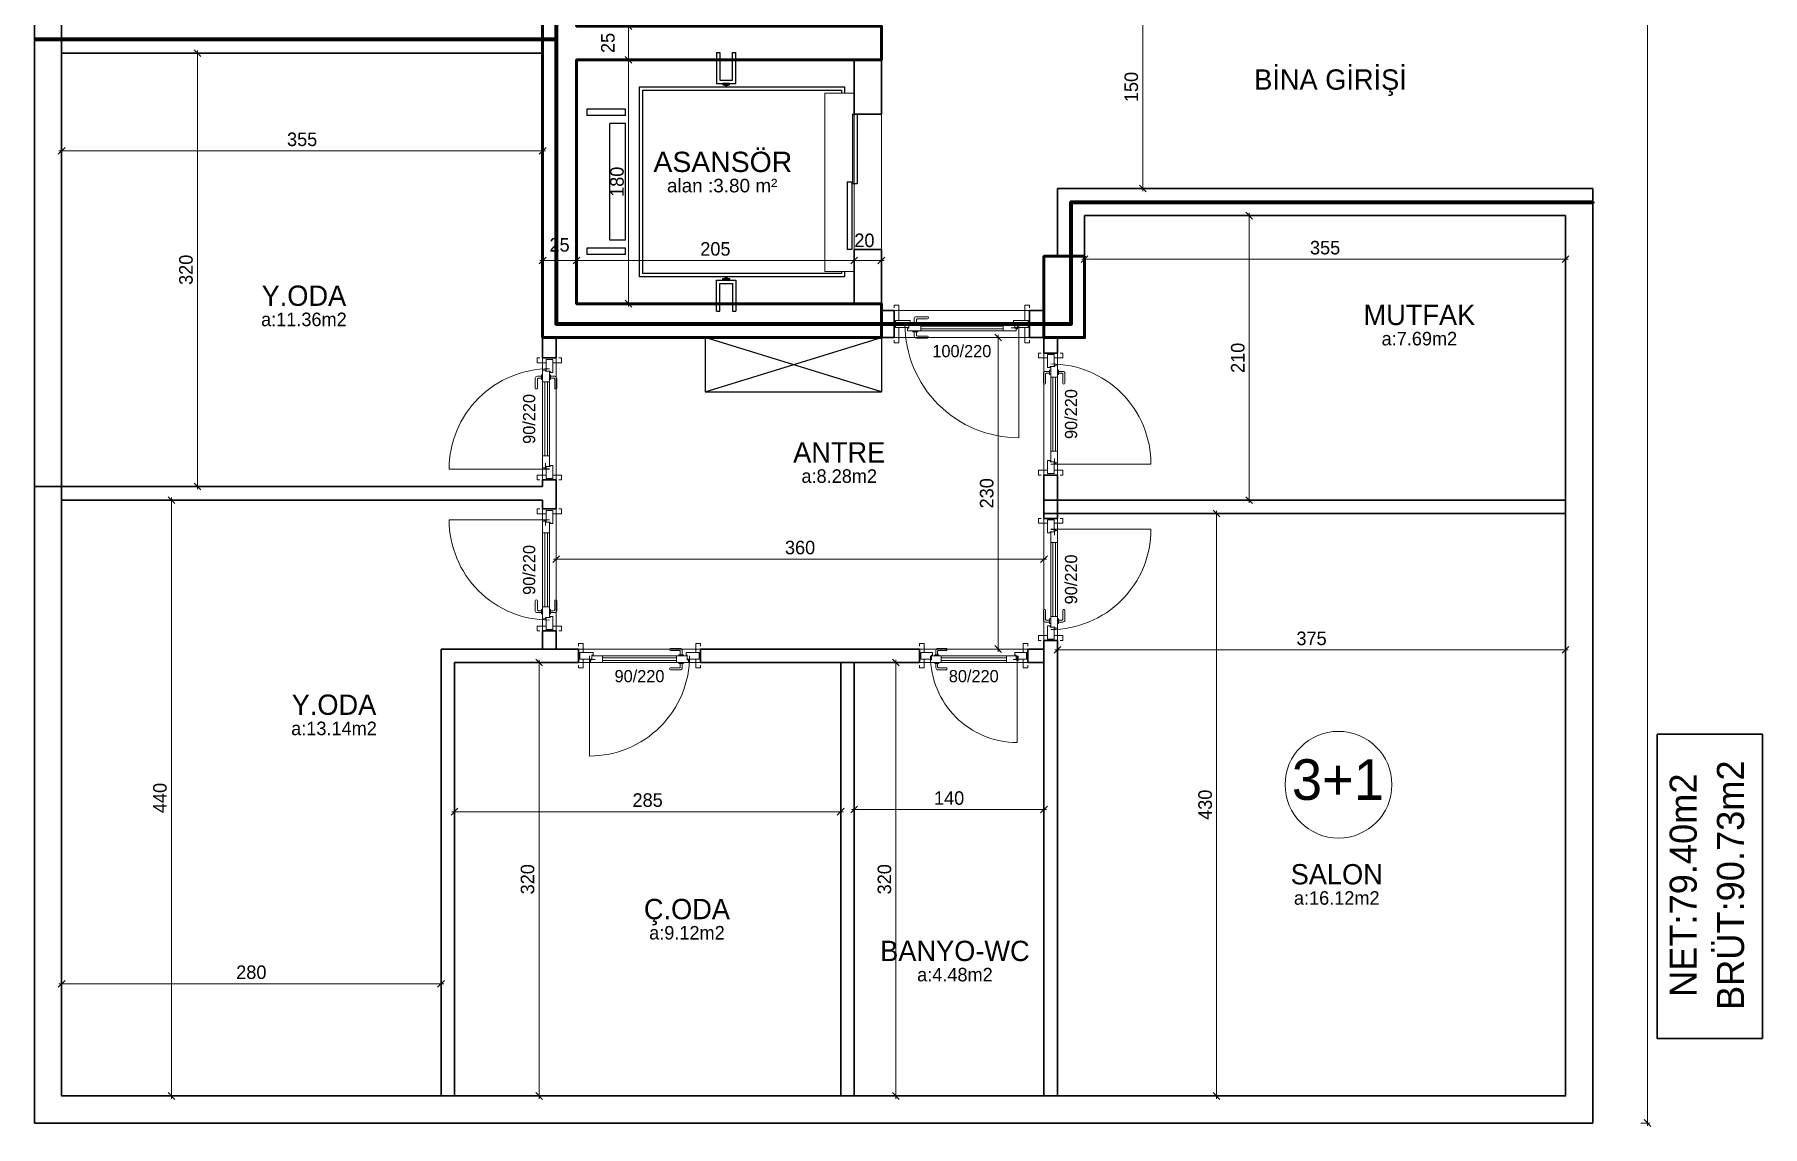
# Model space of a CAD drawing. Header units: centimetres. Extents: x 562865 to 1310255, y -148070 to 32737.
# Drawn here: x 588820 to 590095, y -5517 to -4711 of the extents above; entities that cross this region are included whole.
import ezdxf
from ezdxf.enums import TextEntityAlignment as Align

# ---------------------------------------------------------------- set-up
doc = ezdxf.new("R2010")
doc.units = ezdxf.units.CM
doc.header["$LTSCALE"] = 2.5
doc.layers.get('0').update_dxf_attribs({"color": 86})
for name, color, linetype in [('alan', 7, 'Continuous'), ('kapi-yazi', 7, 'Continuous'), ('mahal', 7, 'Continuous'), ('MAKINA', 4, 'Continuous'), ('MIMARI', 3, 'Continuous'), ('Oda', 7, 'Continuous')]:
    doc.layers.add(name, color=color, linetype=linetype)
for name, color, linetype, lineweight in [('DUVAR', 4, 'Continuous', 30), ('duvar-kesim', 7, 'Continuous', 0), ('GÖRÜNÜŞLER', 96, 'Continuous', 25), ('ince', 30, 'Continuous', 15), ('iç ölçü', 106, 'Continuous', 18), ('kapi', 9, 'Continuous', 0), ('kolon', 1, 'Continuous', 53)]:
    doc.layers.add(name, color=color, linetype=linetype, lineweight=lineweight)
doc.styles.add('MAHALADI', font='arial.ttf')
doc.styles.add('PINAR', font='comic.ttf')
doc.dimstyles.new('TEMİZ ÖLÇÜ', dxfattribs={"dimtxt": 10, "dimasz": 5, "dimexe": 1.8, "dimexo": 0.625, "dimgap": 3, "dimtad": 1, "dimdec": 0, "dimrnd": 0.5, "dimzin": 1, "dimdsep": 46, "dimtxsty": 'PINAR', "dimblk": 'OBLIQUE', "dimcen": 0.9, "dimdle": 2, "dimclrd": 256, "dimclre": 256, "dimclrt": 7, "dimadec": 0, "dimazin": 0, "dimtfac": 1, "dimtdec": 0, "dimtofl": 0, "dimtmove": 2, "dimatfit": 2, "dimfxl": 10, "dimfxlon": 1, "dimlwd": -1, "dimlwe": -1, "dimarcsym": 0})

# ---------------------------------------------------------------- blocks, each defined once
blk = doc.blocks.new('_Oblique')
at = {"color": 0, "linetype": 'ByBlock', "lineweight": -2}
blk.add_line((-0.5, -0.5), (0.5, 0.5), dxfattribs=at)
blk = doc.blocks.new('*D295')
at = {"layer": 'Defpoints', "color": 0}
for p in [(589424.8, -4877.6), (589444.8, -4875), (589424.8, -4891.3)]:
    blk.add_point(p, dxfattribs=at)
at = {"layer": 'iç ölçü'}
for p, q in [((589446.8, -4877.6), (589422.8, -4877.6)), ((589424.8, -4887.6), (589424.8, -4875.8)), ((589444.8, -4875.6), (589444.8, -4879.4))]:
    blk.add_line(p, q, dxfattribs=at)
at = {"layer": 'iç ölçü', "linetype": 'ByBlock', "xscale": 5, "yscale": 5, "zscale": 5, "rotation": 180}
blk.add_blockref('_Oblique', (589424.8, -4877.6), dxfattribs=at)
at = {"layer": 'iç ölçü', "linetype": 'ByBlock', "xscale": 5, "yscale": 5, "zscale": 5}
blk.add_blockref('_Oblique', (589444.8, -4877.6), dxfattribs=at)
at = {"layer": 'iç ölçü', "color": 7, "insert": (589432.3, -4862.8), "char_height": 10, "attachment_point": 5, "style": 'PINAR'}
blk.add_mtext('20', dxfattribs=at)
blk = doc.blocks.new('*D296')
at = {"layer": 'Defpoints', "color": 0}
for p in [(589219.8, -4853.2), (589219.8, -4877.6), (589424.8, -4891.3)]:
    blk.add_point(p, dxfattribs=at)
at = {"layer": 'iç ölçü'}
for p, q in [((589219.8, -4867.6), (589219.8, -4879.4)), ((589426.8, -4877.6), (589217.8, -4877.6)), ((589424.8, -4887.6), (589424.8, -4875.8))]:
    blk.add_line(p, q, dxfattribs=at)
at = {"layer": 'iç ölçü', "linetype": 'ByBlock', "xscale": 5, "yscale": 5, "zscale": 5, "rotation": 180}
blk.add_blockref('_Oblique', (589219.8, -4877.6), dxfattribs=at)
at = {"layer": 'iç ölçü', "linetype": 'ByBlock', "xscale": 5, "yscale": 5, "zscale": 5}
blk.add_blockref('_Oblique', (589424.8, -4877.6), dxfattribs=at)
at = {"layer": 'iç ölçü', "color": 7, "insert": (589322.3, -4869.1), "char_height": 10, "attachment_point": 5, "style": 'PINAR'}
blk.add_mtext('205', dxfattribs=at)
blk = doc.blocks.new('*D297')
at = {"layer": 'Defpoints', "color": 0}
for p in [(589219.8, -4853.2), (589194.8, -4875.1), (589194.8, -4877.6)]:
    blk.add_point(p, dxfattribs=at)
at = {"layer": 'iç ölçü'}
for p, q in [((589219.8, -4867.6), (589219.8, -4879.4)), ((589221.8, -4877.6), (589192.8, -4877.6)), ((589194.8, -4875.8), (589194.8, -4879.4))]:
    blk.add_line(p, q, dxfattribs=at)
at = {"layer": 'iç ölçü', "linetype": 'ByBlock', "xscale": 5, "yscale": 5, "zscale": 5, "rotation": 180}
blk.add_blockref('_Oblique', (589194.8, -4877.6), dxfattribs=at)
at = {"layer": 'iç ölçü', "linetype": 'ByBlock', "xscale": 5, "yscale": 5, "zscale": 5}
blk.add_blockref('_Oblique', (589219.8, -4877.6), dxfattribs=at)
at = {"layer": 'iç ölçü', "color": 7, "insert": (589207.3, -4866.1), "char_height": 10, "attachment_point": 5, "style": 'PINAR'}
blk.add_mtext('25', dxfattribs=at)
blk = doc.blocks.new('*D298')
at = {"layer": 'Defpoints', "color": 0}
for p in [(589253.9, -4729.5), (589258.1, -4729.5), (589251.4, -4909.5)]:
    blk.add_point(p, dxfattribs=at)
at = {"layer": 'iç ölçü'}
for p, q in [((589254.5, -4729.5), (589259.9, -4729.5)), ((589258.1, -4911.5), (589258.1, -4727.5)), ((589252, -4909.5), (589259.9, -4909.5))]:
    blk.add_line(p, q, dxfattribs=at)
at = {"layer": 'iç ölçü', "linetype": 'ByBlock', "xscale": 5, "yscale": 5, "zscale": 5}
for p, rotation in [((589258.1, -4729.5), 90), ((589258.1, -4909.5), 270)]:
    blk.add_blockref('_Oblique', p, dxfattribs=dict(at, rotation=rotation))
at = {"layer": 'iç ölçü', "color": 7, "insert": (589249.7, -4819.5), "char_height": 10, "attachment_point": 5, "rotation": 90, "style": 'PINAR'}
blk.add_mtext('180', dxfattribs=at)
blk = doc.blocks.new('*D299')
at = {"layer": 'Defpoints', "color": 0}
for p in [(589253.9, -4704.5), (589258.1, -4704.5), (589253.9, -4729.5)]:
    blk.add_point(p, dxfattribs=at)
at = {"layer": 'iç ölçü'}
for p, q in [((589254.5, -4704.5), (589259.9, -4704.5)), ((589258.1, -4731.5), (589258.1, -4702.5)), ((589254.5, -4729.5), (589259.9, -4729.5))]:
    blk.add_line(p, q, dxfattribs=at)
at = {"layer": 'iç ölçü', "linetype": 'ByBlock', "xscale": 5, "yscale": 5, "zscale": 5}
for p, rotation in [((589258.1, -4704.5), 90), ((589258.1, -4729.5), 270)]:
    blk.add_blockref('_Oblique', p, dxfattribs=dict(at, rotation=rotation))
at = {"layer": 'iç ölçü', "color": 7, "insert": (589243, -4717), "char_height": 10, "attachment_point": 5, "rotation": 90, "style": 'PINAR'}
blk.add_mtext('25', dxfattribs=at)
blk = doc.blocks.new('*D268')
at = {"layer": 'Defpoints', "color": 0}
for p in [(589683.7, -5064.5), (589692.2, -5064.5), (589683.7, -5494.5)]:
    blk.add_point(p, dxfattribs=at)
at = {"layer": 'iç ölçü'}
for p, q in [((589692.2, -5496.5), (589692.2, -5062.5)), ((589687.2, -5064.5), (589694, -5064.5)), ((589687.2, -5494.5), (589694, -5494.5))]:
    blk.add_line(p, q, dxfattribs=at)
at = {"layer": 'iç ölçü', "linetype": 'ByBlock', "xscale": 5, "yscale": 5, "zscale": 5}
for p, rotation in [((589692.2, -5064.5), 90), ((589692.2, -5494.5), 270)]:
    blk.add_blockref('_Oblique', p, dxfattribs=dict(at, rotation=rotation))
at = {"layer": 'iç ölçü', "color": 7, "insert": (589683.8, -5279.5), "char_height": 10, "attachment_point": 5, "rotation": 90, "style": 'PINAR'}
blk.add_mtext('430', dxfattribs=at)
blk = doc.blocks.new('*D269')
at = {"layer": 'Defpoints', "color": 0}
for p in [(589949.8, -5133.6), (589574.8, -5140.4), (589949.8, -5165.1)]:
    blk.add_point(p, dxfattribs=at)
at = {"layer": 'iç ölçü'}
for p, q in [((589574.8, -5160.1), (589574.8, -5166.9)), ((589949.8, -5160.1), (589949.8, -5166.9)), ((589572.8, -5165.1), (589951.8, -5165.1))]:
    blk.add_line(p, q, dxfattribs=at)
at = {"layer": 'iç ölçü', "linetype": 'ByBlock', "xscale": 5, "yscale": 5, "zscale": 5, "rotation": 180}
blk.add_blockref('_Oblique', (589574.8, -5165.1), dxfattribs=at)
at = {"layer": 'iç ölçü', "linetype": 'ByBlock', "xscale": 5, "yscale": 5, "zscale": 5}
blk.add_blockref('_Oblique', (589949.8, -5165.1), dxfattribs=at)
at = {"layer": 'iç ölçü', "color": 7, "insert": (589762.3, -5156.7), "char_height": 10, "attachment_point": 5, "style": 'PINAR'}
blk.add_mtext('375', dxfattribs=at)
blk = doc.blocks.new('*D270')
at = {"layer": 'Defpoints', "color": 0}
for p in [(589685.9, -4844.5), (589716.3, -4844.5), (589685.9, -5054.5)]:
    blk.add_point(p, dxfattribs=at)
at = {"layer": 'iç ölçü'}
for p, q in [((589711.3, -4844.5), (589718.1, -4844.5)), ((589716.3, -5056.5), (589716.3, -4842.5)), ((589711.3, -5054.5), (589718.1, -5054.5))]:
    blk.add_line(p, q, dxfattribs=at)
at = {"layer": 'iç ölçü', "linetype": 'ByBlock', "xscale": 5, "yscale": 5, "zscale": 5}
for p, rotation in [((589716.3, -4844.5), 90), ((589716.3, -5054.5), 270)]:
    blk.add_blockref('_Oblique', p, dxfattribs=dict(at, rotation=rotation))
at = {"layer": 'iç ölçü', "color": 7, "insert": (589707.9, -4949.5), "char_height": 10, "attachment_point": 5, "rotation": 90, "style": 'PINAR'}
blk.add_mtext('210', dxfattribs=at)
blk = doc.blocks.new('*D271')
at = {"layer": 'Defpoints', "color": 0}
for p in [(588940, -4724.5), (588954.4, -4724.5), (588954.4, -5044.5)]:
    blk.add_point(p, dxfattribs=at)
at = {"layer": 'iç ölçü'}
for p, q in [((588945, -4724.5), (588938.2, -4724.5)), ((588940, -5046.5), (588940, -4722.5)), ((588945, -5044.5), (588938.2, -5044.5))]:
    blk.add_line(p, q, dxfattribs=at)
at = {"layer": 'iç ölçü', "linetype": 'ByBlock', "xscale": 5, "yscale": 5, "zscale": 5}
for p, rotation in [((588940, -4724.5), 90), ((588940, -5044.5), 270)]:
    blk.add_blockref('_Oblique', p, dxfattribs=dict(at, rotation=rotation))
at = {"layer": 'iç ölçü', "color": 7, "insert": (588931.6, -4884.5), "char_height": 10, "attachment_point": 5, "rotation": 90, "style": 'PINAR'}
blk.add_mtext('320', dxfattribs=at)
blk = doc.blocks.new('*D272')
at = {"layer": 'Defpoints', "color": 0}
for p in [(588839.8, -4796.6), (588839.8, -4811), (589194.8, -4811)]:
    blk.add_point(p, dxfattribs=at)
at = {"layer": 'iç ölçü'}
for p, q in [((588839.8, -4801.6), (588839.8, -4794.8)), ((589194.8, -4801.6), (589194.8, -4794.8)), ((589196.8, -4796.6), (588837.8, -4796.6))]:
    blk.add_line(p, q, dxfattribs=at)
at = {"layer": 'iç ölçü', "linetype": 'ByBlock', "xscale": 5, "yscale": 5, "zscale": 5, "rotation": 180}
blk.add_blockref('_Oblique', (588839.8, -4796.6), dxfattribs=at)
at = {"layer": 'iç ölçü', "linetype": 'ByBlock', "xscale": 5, "yscale": 5, "zscale": 5}
blk.add_blockref('_Oblique', (589194.8, -4796.6), dxfattribs=at)
at = {"layer": 'iç ölçü', "color": 7, "insert": (589017.3, -4788.2), "char_height": 10, "attachment_point": 5, "style": 'PINAR'}
blk.add_mtext('355', dxfattribs=at)
blk = doc.blocks.new('*D273')
at = {"layer": 'Defpoints', "color": 0}
for p in [(589509.1, -4934.5), (589531, -4934.5), (589509.1, -5164.5)]:
    blk.add_point(p, dxfattribs=at)
at = {"layer": 'iç ölçü'}
for p, q in [((589526, -4934.5), (589532.8, -4934.5)), ((589531, -5166.5), (589531, -4932.5)), ((589526, -5164.5), (589532.8, -5164.5))]:
    blk.add_line(p, q, dxfattribs=at)
at = {"layer": 'iç ölçü', "linetype": 'ByBlock', "xscale": 5, "yscale": 5, "zscale": 5}
for p, rotation in [((589531, -4934.5), 90), ((589531, -5164.5), 270)]:
    blk.add_blockref('_Oblique', p, dxfattribs=dict(at, rotation=rotation))
at = {"layer": 'iç ölçü', "color": 7, "insert": (589522.6, -5049.5), "char_height": 10, "attachment_point": 5, "rotation": 90, "style": 'PINAR'}
blk.add_mtext('230', dxfattribs=at)
blk = doc.blocks.new('fm-door1')
at = {"linetype": 'Continuous'}
for p, q in [((0, 25), (0, -25)), ((100, 25), (0, 25)), ((80, 32), (80, 0)), ((84, 28), (128, 28)), ((90, 50), (910, 50)), ((90, 50), (90, 30)), ((100, 30), (90, 30)), ((100, 30), (100, -5)), ((100, 30), (100, -5)), ((100, 0), (900, 0)), ((190, 50), (190, 0)), ((810, 50), (810, 0)), ((910, 30), (900, 30)), ((900, 30), (900, -5)), ((900, 25), (1000, 25)), ((910, 50), (910, 30)), ((1000, 25), (1000, -25)), ((110, -25), (0, -25)), ((100, -5), (110, -5)), ((110, -5), (100, -5)), ((110, -5), (110, -25)), ((110, -25), (110, -5)), ((890, -25), (890, -5)), ((890, -5), (900, -5)), ((890, -25), (1000, -25))]:
    blk.add_line(p, q, dxfattribs=at)
at = {"color": 8, "linetype": 'Continuous'}
for p, q in [((190, 35), (810, 35)), ((190, 15), (810, 15))]:
    blk.add_line(p, q, dxfattribs=at)
at = {"linetype": 'Continuous'}
for points in [[(858, 58), (858, 89, 0.414214), (842, 104), (759, 104, 1), (759, 89), (835, 89, -0.414214), (842, 81), (842, 58)], [(858, -8), (858, -39, -0.414214), (842, -54), (759, -54, -1), (759, -39), (835, -39, 0.414214), (842, -31), (842, -8)]]:
    blk.add_lwpolyline(points, format="xyb", dxfattribs=at)
for points in [[(869, 50), (869, 58), (831, 58), (831, 50)], [(869, 0), (869, -8), (831, -8), (831, 0)]]:
    blk.add_lwpolyline(points, dxfattribs=at)
blk.add_circle((84, 32), 4.26, dxfattribs=at)
blk = doc.blocks.new('*D308')
at = {"layer": 'Defpoints', "color": 0}
for p in [(588961.3, -5054.5), (588920.8, -5494.5), (588961.3, -5494.5)]:
    blk.add_point(p, dxfattribs=at)
at = {"layer": 'iç ölçü'}
for p, q in [((588925.8, -5054.5), (588919, -5054.5)), ((588920.8, -5052.5), (588920.8, -5496.5)), ((588925.8, -5494.5), (588919, -5494.5))]:
    blk.add_line(p, q, dxfattribs=at)
at = {"layer": 'iç ölçü', "linetype": 'ByBlock', "xscale": 5, "yscale": 5, "zscale": 5}
for p, rotation in [((588920.8, -5054.5), 90), ((588920.8, -5494.5), 270)]:
    blk.add_blockref('_Oblique', p, dxfattribs=dict(at, rotation=rotation))
at = {"layer": 'iç ölçü', "color": 7, "insert": (588912.4, -5274.5), "char_height": 10, "attachment_point": 5, "rotation": 90, "style": 'PINAR'}
blk.add_mtext('440', dxfattribs=at)
blk = doc.blocks.new('*D309')
at = {"layer": 'Defpoints', "color": 0}
for p in [(588839.8, -5394.7), (589119.8, -5394.7), (589119.8, -5411.7)]:
    blk.add_point(p, dxfattribs=at)
at = {"layer": 'iç ölçü'}
for p, q in [((588839.8, -5406.7), (588839.8, -5413.5)), ((589119.8, -5406.7), (589119.8, -5413.5)), ((588837.8, -5411.7), (589121.8, -5411.7))]:
    blk.add_line(p, q, dxfattribs=at)
at = {"layer": 'iç ölçü', "linetype": 'ByBlock', "xscale": 5, "yscale": 5, "zscale": 5, "rotation": 180}
blk.add_blockref('_Oblique', (588839.8, -5411.7), dxfattribs=at)
at = {"layer": 'iç ölçü', "linetype": 'ByBlock', "xscale": 5, "yscale": 5, "zscale": 5}
blk.add_blockref('_Oblique', (589119.8, -5411.7), dxfattribs=at)
at = {"layer": 'iç ölçü', "color": 7, "insert": (588979.8, -5403.2), "char_height": 10, "attachment_point": 5, "style": 'PINAR'}
blk.add_mtext('280', dxfattribs=at)
blk = doc.blocks.new('*D310')
at = {"layer": 'Defpoints', "color": 0}
for p in [(589192.2, -5174.5), (589206.7, -5174.5), (589224.6, -5494.5)]:
    blk.add_point(p, dxfattribs=at)
at = {"layer": 'iç ölçü'}
for p, q in [((589197.2, -5174.5), (589190.4, -5174.5)), ((589192.2, -5496.5), (589192.2, -5172.5)), ((589197.2, -5494.5), (589190.4, -5494.5))]:
    blk.add_line(p, q, dxfattribs=at)
at = {"layer": 'iç ölçü', "linetype": 'ByBlock', "xscale": 5, "yscale": 5, "zscale": 5}
for p, rotation in [((589192.2, -5174.5), 90), ((589192.2, -5494.5), 270)]:
    blk.add_blockref('_Oblique', p, dxfattribs=dict(at, rotation=rotation))
at = {"layer": 'iç ölçü', "color": 7, "insert": (589183.7, -5334.5), "char_height": 10, "attachment_point": 5, "rotation": 90, "style": 'PINAR'}
blk.add_mtext('320', dxfattribs=at)
blk = doc.blocks.new('*D311')
at = {"layer": 'Defpoints', "color": 0}
for p in [(589129.8, -5230.3), (589414.8, -5230.3), (589414.8, -5284.6)]:
    blk.add_point(p, dxfattribs=at)
at = {"layer": 'iç ölçü'}
for p, q in [((589129.8, -5279.6), (589129.8, -5286.4)), ((589414.8, -5279.6), (589414.8, -5286.4)), ((589127.8, -5284.6), (589416.8, -5284.6))]:
    blk.add_line(p, q, dxfattribs=at)
at = {"layer": 'iç ölçü', "linetype": 'ByBlock', "xscale": 5, "yscale": 5, "zscale": 5, "rotation": 180}
blk.add_blockref('_Oblique', (589129.8, -5284.6), dxfattribs=at)
at = {"layer": 'iç ölçü', "linetype": 'ByBlock', "xscale": 5, "yscale": 5, "zscale": 5}
blk.add_blockref('_Oblique', (589414.8, -5284.6), dxfattribs=at)
at = {"layer": 'iç ölçü', "color": 7, "insert": (589272.3, -5276.1), "char_height": 10, "attachment_point": 5, "style": 'PINAR'}
blk.add_mtext('285', dxfattribs=at)
blk = doc.blocks.new('*D312')
at = {"layer": 'Defpoints', "color": 0}
for p in [(589424.8, -5216.6), (589564.8, -5252.2), (589564.8, -5283)]:
    blk.add_point(p, dxfattribs=at)
at = {"layer": 'iç ölçü'}
for p, q in [((589424.8, -5278), (589424.8, -5284.8)), ((589564.8, -5278), (589564.8, -5284.8)), ((589422.8, -5283), (589566.8, -5283))]:
    blk.add_line(p, q, dxfattribs=at)
at = {"layer": 'iç ölçü', "linetype": 'ByBlock', "xscale": 5, "yscale": 5, "zscale": 5, "rotation": 180}
blk.add_blockref('_Oblique', (589424.8, -5283), dxfattribs=at)
at = {"layer": 'iç ölçü', "linetype": 'ByBlock', "xscale": 5, "yscale": 5, "zscale": 5}
blk.add_blockref('_Oblique', (589564.8, -5283), dxfattribs=at)
at = {"layer": 'iç ölçü', "color": 7, "insert": (589494.8, -5274.6), "char_height": 10, "attachment_point": 5, "style": 'PINAR'}
blk.add_mtext('140', dxfattribs=at)
blk = doc.blocks.new('*D313')
at = {"layer": 'Defpoints', "color": 0}
for p in [(589447.4, -5174.5), (589455.5, -5174.5), (589447.4, -5494.5)]:
    blk.add_point(p, dxfattribs=at)
at = {"layer": 'iç ölçü'}
for p, q in [((589450.5, -5174.5), (589457.3, -5174.5)), ((589455.5, -5496.5), (589455.5, -5172.5)), ((589450.5, -5494.5), (589457.3, -5494.5))]:
    blk.add_line(p, q, dxfattribs=at)
at = {"layer": 'iç ölçü', "linetype": 'ByBlock', "xscale": 5, "yscale": 5, "zscale": 5}
for p, rotation in [((589455.5, -5174.5), 90), ((589455.5, -5494.5), 270)]:
    blk.add_blockref('_Oblique', p, dxfattribs=dict(at, rotation=rotation))
at = {"layer": 'iç ölçü', "color": 7, "insert": (589447.1, -5334.5), "char_height": 10, "attachment_point": 5, "rotation": 90, "style": 'PINAR'}
blk.add_mtext('320', dxfattribs=at)
blk = doc.blocks.new('*D314')
at = {"layer": 'Defpoints', "color": 0}
for p in [(589204.8, -5050.4), (589564.8, -5060.4), (589564.8, -5098.2)]:
    blk.add_point(p, dxfattribs=at)
at = {"layer": 'iç ölçü'}
for p, q in [((589202.8, -5098.2), (589566.8, -5098.2)), ((589204.8, -5093.2), (589204.8, -5100)), ((589564.8, -5093.2), (589564.8, -5100))]:
    blk.add_line(p, q, dxfattribs=at)
at = {"layer": 'iç ölçü', "linetype": 'ByBlock', "xscale": 5, "yscale": 5, "zscale": 5, "rotation": 180}
blk.add_blockref('_Oblique', (589204.8, -5098.2), dxfattribs=at)
at = {"layer": 'iç ölçü', "linetype": 'ByBlock', "xscale": 5, "yscale": 5, "zscale": 5}
blk.add_blockref('_Oblique', (589564.8, -5098.2), dxfattribs=at)
at = {"layer": 'iç ölçü', "color": 7, "insert": (589384.8, -5089.6), "char_height": 10, "attachment_point": 5, "style": 'PINAR'}
blk.add_mtext('360', dxfattribs=at)
blk = doc.blocks.new('*D332')
at = {"layer": 'Defpoints', "color": 0}
for p in [(589949.8, -4876.7), (589594.8, -4904.5), (589949.8, -4904.5)]:
    blk.add_point(p, dxfattribs=at)
at = {"layer": 'iç ölçü'}
for p, q in [((589592.8, -4876.7), (589951.8, -4876.7)), ((589594.8, -4881.7), (589594.8, -4874.9)), ((589949.8, -4881.7), (589949.8, -4874.9))]:
    blk.add_line(p, q, dxfattribs=at)
at = {"layer": 'iç ölçü', "linetype": 'ByBlock', "xscale": 5, "yscale": 5, "zscale": 5, "rotation": 180}
blk.add_blockref('_Oblique', (589594.8, -4876.7), dxfattribs=at)
at = {"layer": 'iç ölçü', "linetype": 'ByBlock', "xscale": 5, "yscale": 5, "zscale": 5}
blk.add_blockref('_Oblique', (589949.8, -4876.7), dxfattribs=at)
at = {"layer": 'iç ölçü', "color": 7, "insert": (589772.3, -4868.2), "char_height": 10, "attachment_point": 5, "style": 'PINAR'}
blk.add_mtext('355', dxfattribs=at)
blk = doc.blocks.new('*D333')
at = {"layer": 'Defpoints', "color": 0}
for p in [(589614.9, -4674.5), (589614.9, -4824.5), (589637.8, -4824.5)]:
    blk.add_point(p, dxfattribs=at)
at = {"layer": 'iç ölçü'}
for p, q in [((589632.8, -4674.5), (589639.6, -4674.5)), ((589637.8, -4672.5), (589637.8, -4826.5)), ((589632.8, -4824.5), (589639.6, -4824.5))]:
    blk.add_line(p, q, dxfattribs=at)
at = {"layer": 'iç ölçü', "linetype": 'ByBlock', "xscale": 5, "yscale": 5, "zscale": 5}
for p, rotation in [((589637.8, -4674.5), 90), ((589637.8, -4824.5), 270)]:
    blk.add_blockref('_Oblique', p, dxfattribs=dict(at, rotation=rotation))
at = {"layer": 'iç ölçü', "color": 7, "insert": (589629.3, -4749.5), "char_height": 10, "attachment_point": 5, "rotation": 90, "style": 'PINAR'}
blk.add_mtext('150', dxfattribs=at)
blk = doc.blocks.new('*D595')
at = {"layer": 'Defpoints', "color": 0}
for p in [(589969.8, -3489.5), (589969.8, -5514.5), (590010.3, -5514.5)]:
    blk.add_point(p, dxfattribs=at)
at = {"layer": 'iç ölçü'}
for p, q in [((590005.3, -3489.5), (590012.1, -3489.5)), ((590010.3, -3487.5), (590010.3, -5516.5)), ((590005.3, -5514.5), (590012.1, -5514.5))]:
    blk.add_line(p, q, dxfattribs=at)
at = {"layer": 'iç ölçü', "linetype": 'ByBlock', "xscale": 5, "yscale": 5, "zscale": 5}
for p, rotation in [((590010.3, -3489.5), 90), ((590010.3, -5514.5), 270)]:
    blk.add_blockref('_Oblique', p, dxfattribs=dict(at, rotation=rotation))
at = {"layer": 'iç ölçü', "color": 7, "insert": (590001.9, -4502), "char_height": 10, "attachment_point": 5, "rotation": 90, "style": 'PINAR'}
blk.add_mtext('2025', dxfattribs=at)

msp = doc.modelspace()

# ---------------------------------------------------------------- linework, layer by layer
at = {"color": 4, "ltscale": 0.1}
for p, q in [((589423.5, -4769.5), (589427, -4769.5)), ((589423.5, -4769.5), (589423.5, -4820.9)), ((589427, -4769.5), (589427, -4820.9)), ((589419.6, -4819.5), (589423.1, -4819.5)), ((589419.6, -4819.5), (589419.6, -4869.5)), ((589423.1, -4819.5), (589423.1, -4869.5)), ((589427, -4820.9), (589423.5, -4820.9)), ((589423.1, -4869.5), (589419.6, -4869.5))]:
    msp.add_line(p, q, dxfattribs=at)
at = {"layer": 'DUVAR'}
for p, q in [((588839.8, -4724.5), (589194.8, -4724.5)), ((589424.8, -4729.5), (589424.8, -4769.5)), ((589444.8, -4729.5), (589444.8, -4769.5)), ((589444.8, -4769.5), (589424.8, -4769.5)), ((589574.8, -4874.5), (589574.8, -4824.5)), ((589574.8, -4824.5), (589969.8, -4824.5)), ((589594.8, -4874.5), (589594.8, -4844.5)), ((589594.8, -4844.5), (589949.8, -4844.5)), ((589444.8, -4869.5), (589424.8, -4869.5)), ((589424.8, -4869.5), (589424.8, -4909.5)), ((589444.8, -4869.5), (589444.8, -4909.5)), ((589444.8, -4914.5), (589454.2, -4914.5)), ((589454.2, -4914.5), (589454.2, -4934.5)), ((589554.2, -4914.5), (589564.8, -4914.5)), ((589554.2, -4914.5), (589554.2, -4934.5)), ((589194.8, -4934.5), (589194.8, -4949.6)), ((589204.8, -4934.5), (589204.8, -4949.6)), ((589444.8, -4934.5), (589454.2, -4934.5)), ((589554.2, -4934.5), (589564.8, -4934.5)), ((589564.8, -4934.5), (589564.8, -4946)), ((589574.8, -4934.5), (589574.8, -4946)), ((589564.8, -4946), (589574.8, -4946)), ((589204.8, -4949.6), (589194.8, -4949.6)), ((589564.8, -5036), (589564.8, -5068.1)), ((589564.8, -5036), (589574.8, -5036)), ((589574.8, -5036), (589574.8, -5068.1)), ((589194.8, -5044.5), (588819.8, -5044.5)), ((589194.8, -5039.6), (589194.8, -5044.5)), ((589204.8, -5039.6), (589194.8, -5039.6)), ((589204.8, -5039.6), (589204.8, -5061.1)), ((589194.8, -5054.5), (588839.8, -5054.5)), ((589194.8, -5054.5), (589194.8, -5061.1)), ((589204.8, -5061.1), (589194.8, -5061.1)), ((589564.8, -5054.5), (589949.8, -5054.5)), ((589564.8, -5064.5), (589949.8, -5064.5)), ((589564.8, -5068.1), (589574.8, -5068.1)), ((589194.8, -5151.1), (589194.8, -5164.5)), ((589204.8, -5151.1), (589194.8, -5151.1)), ((589204.8, -5151.1), (589204.8, -5164.5)), ((589119.8, -5494.5), (589119.8, -5164.5)), ((589221.3, -5164.5), (589119.8, -5164.5)), ((589221.3, -5164.5), (589221.3, -5174.5)), ((589473, -5164.5), (589311.3, -5164.5)), ((589311.3, -5164.5), (589311.3, -5174.5)), ((589473, -5164.5), (589473, -5174.5)), ((589564.8, -5164.5), (589553, -5164.5)), ((589553, -5164.5), (589553, -5174.5)), ((589564.8, -5158.1), (589564.8, -5494.5)), ((589564.8, -5158.1), (589574.8, -5158.1)), ((589574.8, -5158.1), (589574.8, -5494.5)), ((589129.8, -5494.5), (589129.8, -5174.5)), ((589221.3, -5174.5), (589129.8, -5174.5)), ((589473, -5174.5), (589311.3, -5174.5)), ((589414.8, -5174.5), (589414.8, -5494.5)), ((589424.8, -5174.5), (589424.8, -5494.5)), ((589564.8, -5174.5), (589553, -5174.5))]:
    msp.add_line(p, q, dxfattribs=at)
for points in [[(589969.8, -4674.5), (589969.8, -3489.5), (588819.8, -3489.5), (588819.8, -5514.5), (589969.8, -5514.5), (589969.8, -4824.5)], [(589969.8, -4824.5), (589969.8, -5514.5), (588819.8, -5514.5), (588819.8, -3489.5), (589969.8, -3489.5), (589969.8, -4674.5)], [(589949.8, -4844.5), (589949.8, -5494.5), (588839.8, -5494.5), (588839.8, -3509.5), (589949.8, -3509.5), (589949.8, -4654.5)]]:
    msp.add_lwpolyline(points, dxfattribs=at)
at = {"layer": 'duvar-kesim'}
for p, q in [((589424.8, -4769.5), (589424.8, -4869.5)), ((589444.8, -4769.5), (589444.8, -4869.5)), ((589554.2, -4914.5), (589454.2, -4914.5)), ((589554.2, -4934.5), (589454.2, -4934.5)), ((589564.8, -5036), (589564.8, -4946)), ((589574.8, -5036), (589574.8, -4946)), ((589194.8, -5039.6), (589194.8, -4949.6)), ((589204.8, -5039.6), (589204.8, -4949.6)), ((589194.8, -5061.1), (589194.8, -5151.1)), ((589204.8, -5061.1), (589204.8, -5151.1)), ((589564.8, -5068.1), (589564.8, -5158.1)), ((589574.8, -5068.1), (589574.8, -5158.1)), ((589221.3, -5164.5), (589311.3, -5164.5)), ((589553, -5164.5), (589473, -5164.5)), ((589221.3, -5174.5), (589311.3, -5174.5)), ((589553, -5174.5), (589473, -5174.5))]:
    msp.add_line(p, q, dxfattribs=at)
at = {"layer": 'GÖRÜNÜŞLER'}
for p, q in [((589314.8, -4934.5), (589314.8, -4974.5)), ((589314.8, -4974.5), (589444.8, -4934.5)), ((589444.8, -4974.5), (589314.8, -4934.5)), ((589444.8, -4934.5), (589444.8, -4974.5)), ((589314.8, -4974.5), (589444.8, -4974.5))]:
    msp.add_line(p, q, dxfattribs=at)
at = {"layer": 'GÖRÜNÜŞLER', "lineweight": 30}
msp.add_lwpolyline([(590017.5, -5452), (590017.5, -5227.4), (590095.1, -5227.4), (590095.1, -5452)], close=True, dxfattribs=at)
at = {"layer": 'ince', "ltscale": 0.1}
for p, q in [((589403.2, -4754.1), (589403.2, -4885.7)), ((589424.8, -4754.1), (589403.2, -4754.1)), ((589424.8, -4781.9), (589424.8, -4769.5)), ((589424.8, -4869.5), (589424.8, -4885.7)), ((589424.8, -4885.7), (589403.2, -4885.7))]:
    msp.add_line(p, q, dxfattribs=at)
at = {"layer": 'iç ölçü'}
msp.add_lwpolyline([(589969.8, -4824.5), (589969.8, -5514.5), (588819.8, -5514.5), (588819.8, -3489.5), (589969.8, -3489.5), (589969.8, -4674.5)], dxfattribs=at)
msp.add_circle((589782.2, -5264.7), 39.4, dxfattribs=at)
at = {"layer": 'kapi'}
for points in [[(589454.2, -4912.5), (589454.2, -4910.5), (589457.7, -4910.5), (589457.7, -4922)], [(589554.2, -4912.5), (589554.2, -4910.5), (589550.7, -4910.5), (589550.7, -4922)], [(589454.2, -4936.5), (589454.2, -4938.5), (589457.7, -4938.5), (589457.7, -4927)], [(589554.2, -4936.5), (589554.2, -4938.5), (589550.7, -4938.5), (589550.7, -4927)], [(589562.8, -4946), (589560.8, -4946), (589560.8, -4949.5), (589567.3, -4949.5)], [(589576.8, -4946), (589578.8, -4946), (589578.8, -4949.5), (589572.3, -4949.5)], [(589192.8, -4949.6), (589190.8, -4949.6), (589190.8, -4953.1), (589197.3, -4953.1)], [(589206.8, -4949.6), (589208.8, -4949.6), (589208.8, -4953.1), (589202.3, -4953.1)], [(589192.8, -5039.6), (589190.8, -5039.6), (589190.8, -5036.1), (589197.3, -5036.1)], [(589206.8, -5039.6), (589208.8, -5039.6), (589208.8, -5036.1), (589202.3, -5036.1)], [(589562.8, -5036), (589560.8, -5036), (589560.8, -5032.5), (589567.3, -5032.5)], [(589576.8, -5036), (589578.8, -5036), (589578.8, -5032.5), (589572.3, -5032.5)], [(589192.8, -5061.1), (589190.8, -5061.1), (589190.8, -5064.6), (589197.3, -5064.6)], [(589206.8, -5061.1), (589208.8, -5061.1), (589208.8, -5064.6), (589202.3, -5064.6)], [(589562.8, -5068.1), (589560.8, -5068.1), (589560.8, -5071.6), (589567.3, -5071.6)], [(589576.8, -5068.1), (589578.8, -5068.1), (589578.8, -5071.6), (589572.3, -5071.6)], [(589192.8, -5151.1), (589190.8, -5151.1), (589190.8, -5147.6), (589197.3, -5147.6)], [(589206.8, -5151.1), (589208.8, -5151.1), (589208.8, -5147.6), (589202.3, -5147.6)], [(589221.3, -5162.5), (589221.3, -5160.5), (589224.8, -5160.5), (589224.8, -5167)], [(589311.3, -5162.5), (589311.3, -5160.5), (589307.8, -5160.5), (589307.8, -5167)], [(589473, -5162.5), (589473, -5160.5), (589476.5, -5160.5), (589476.5, -5167)], [(589553, -5162.5), (589553, -5160.5), (589549.5, -5160.5), (589549.5, -5167)], [(589562.8, -5158.1), (589560.8, -5158.1), (589560.8, -5154.6), (589567.3, -5154.6)], [(589576.8, -5158.1), (589578.8, -5158.1), (589578.8, -5154.6), (589572.3, -5154.6)], [(589221.3, -5176.5), (589221.3, -5178.5), (589224.8, -5178.5), (589224.8, -5172)], [(589311.3, -5176.5), (589311.3, -5178.5), (589307.8, -5178.5), (589307.8, -5172)], [(589473, -5176.5), (589473, -5178.5), (589476.5, -5178.5), (589476.5, -5172)], [(589553, -5176.5), (589553, -5178.5), (589549.5, -5178.5), (589549.5, -5172)]]:
    msp.add_lwpolyline(points, dxfattribs=at)
for points in [[(589546.2, -4924.5), (589546.2, -5008.5, -0.414214), (589462.2, -4924.5, -0.414214)], [(589199.8, -5031.6), (589125.8, -5031.6, -0.414214), (589199.8, -4957.6, -0.414214)], [(589569.8, -5028), (589643.8, -5028, 0.414214), (589569.8, -4954, 0.414214)], [(589199.8, -5069.1), (589125.8, -5069.1, 0.414214), (589199.8, -5143.1, 0.414214)], [(589569.8, -5076.1), (589643.8, -5076.1, -0.414214), (589569.8, -5150.1, -0.414214)], [(589229.3, -5169.5), (589229.3, -5243.5, 0.414214), (589303.3, -5169.5, 0.414214)], [(589545, -5169.5), (589545, -5233.5, -0.414214), (589481, -5169.5, -0.414214)]]:
    msp.add_lwpolyline(points, format="xyb", dxfattribs=at)
at = {"layer": 'kolon', "color": 6, "lineweight": 140}
msp.add_line((589204.8, -4714.5), (588819.8, -4714.5), dxfattribs=at)
msp.add_lwpolyline([(589969.8, -4664.5), (589584.8, -4664.5), (589584.8, -4344.5), (589574.8, -4344.5), (589574.8, -4194.5), (589214.8, -4194.5), (589214.8, -4344.5), (589204.8, -4344.5), (589204.8, -4924.5), (589584.8, -4924.5), (589584.8, -4834.5), (589969.8, -4834.5), (589969.8, -4834.5)], dxfattribs=at)
at = {"layer": 'kolon'}
for points in [[(589194.8, -4934.5), (589194.8, -4334.5), (589444.8, -4334.5), (589444.8, -4364.5), (589219.8, -4364.5), (589219.8, -4704.5), (589444.8, -4704.5), (589444.8, -4729.5), (589219.8, -4729.5), (589219.8, -4909.5), (589444.8, -4909.5), (589444.8, -4934.5)], [(589594.8, -4874.5), (589564.8, -4874.5), (589564.8, -4934.5), (589594.8, -4934.5)]]:
    msp.add_lwpolyline(points, close=True, dxfattribs=at)
msp.add_lwpolyline([(589444.8, -4934.5), (589194.8, -4934.5)], dxfattribs=at)
at = {"layer": 'MAKINA', "ltscale": 0.1}
for p, q in [((589227.4, -4868.4), (589227.4, -4873.1)), ((589256, -4873.1), (589256, -4868.4))]:
    msp.add_line(p, q, dxfattribs=at)
at = {"layer": 'MIMARI', "ltscale": 0.1}
for p, q in [((589323.2, -4724), (589325.6, -4724)), ((589323.2, -4724), (589323.2, -4746.8)), ((589325.6, -4724), (589325.6, -4744.5)), ((589334.9, -4724), (589337.3, -4724)), ((589334.9, -4744.5), (589334.9, -4724)), ((589337.3, -4746.8), (589337.3, -4724)), ((589323.2, -4746.8), (589337.3, -4746.8)), ((589325.6, -4744.5), (589334.9, -4744.5)), ((589256, -4765.9), (589227.4, -4765.9)), ((589227.4, -4765.9), (589227.4, -4770.6)), ((589256, -4765.9), (589227.4, -4765.9)), ((589227.4, -4765.9), (589227.4, -4770.6)), ((589256, -4770.6), (589256, -4765.9)), ((589256, -4770.6), (589227.4, -4770.6)), ((589256, -4770.6), (589227.4, -4770.6)), ((589256, -4776.5), (589244.3, -4776.5)), ((589244.3, -4862.6), (589244.3, -4776.5)), ((589256, -4862.6), (589256, -4776.5)), ((589256, -4868.4), (589227.4, -4868.4)), ((589256, -4862.6), (589244.3, -4862.6)), ((589256, -4873.1), (589227.4, -4873.1)), ((589323.2, -4892.2), (589337.3, -4892.2)), ((589323.2, -4915), (589323.2, -4892.2)), ((589325.6, -4894.6), (589334.9, -4894.6)), ((589325.6, -4915), (589325.6, -4894.6)), ((589334.9, -4894.6), (589334.9, -4915)), ((589337.3, -4892.2), (589337.3, -4915)), ((589323.2, -4915), (589325.6, -4915)), ((589334.9, -4915), (589337.3, -4915))]:
    msp.add_line(p, q, dxfattribs=at)
for points in [[(589325.6, -4729.5), (589334.9, -4729.5)], [(589278.3, -4889.6), (589266.4, -4889.6), (589266.4, -4749.5), (589417.7, -4749.5), (589417.7, -4754.1)], [(589278.3, -4887.2), (589268.7, -4887.2), (589268.7, -4751.8), (589415.4, -4751.8), (589415.4, -4754.1)], [(589417.7, -4885.7), (589417.7, -4889.6), (589278.3, -4889.6)], [(589415.4, -4885.7), (589415.4, -4887.2), (589278.3, -4887.2)], [(589325.6, -4909.5), (589334.9, -4909.5)]]:
    msp.add_lwpolyline(points, dxfattribs=at)
for points in [[(589327.8, -4746.8), (589327.8, -4748), (589332.8, -4748), (589332.8, -4746.8)], [(589329.3, -4748), (589330.2, -4749.5), (589330.2, -4749.5), (589331.2, -4748)], [(589327.8, -4892.2), (589327.8, -4891), (589332.8, -4891), (589332.8, -4892.2)], [(589329.3, -4891), (589330.2, -4889.6), (589330.2, -4889.6), (589331.2, -4891)]]:
    msp.add_lwpolyline(points, close=True, dxfattribs=at)
for points in [[(589327.8, -4746.8), (589327.8, -4748), (589332.8, -4746.8), (589332.8, -4748)], [(589331.2, -4748), (589330.2, -4749.5), (589329.3, -4748), (589330.2, -4749.5)], [(589327.8, -4892.2), (589327.8, -4891), (589332.8, -4892.2), (589332.8, -4891)], [(589331.2, -4891), (589330.2, -4889.6), (589329.3, -4891), (589330.2, -4889.5)]]:
    msp.add_solid(points, dxfattribs=at)

# ---------------------------------------------------------------- block references
at = {"layer": 'kapi'}
for p, xscale, yscale, zscale, rotation in [((589553.2, -4924.5), 0.098, 0.09999999999990905, 0.098, 180), ((589569.8, -5035), 0.08800000000019281, -0.09999999999990905, 0.08800000000000001, 90), ((589199.8, -5038.6), 0.08800000000000001, 0.1, 0.08800000000000001, 89.9999999999259), ((589199.8, -5062.1), 0.08800000000000001, -0.1, 0.08800000000000001, 270), ((589569.8, -5069.1), 0.08800000000019281, 0.09999999999990905, 0.08800000000000001, 270), ((589552, -5169.5), 0.07800000000000001, 0.09999999999990905, 0.07800000000000001, 180)]:
    msp.add_blockref('fm-door1', p, dxfattribs=dict(at, xscale=xscale, yscale=yscale, zscale=zscale, rotation=rotation))
at = {"layer": 'kapi', "xscale": 0.08800000000000001, "yscale": -0.1, "zscale": 0.08800000000000001}
msp.add_blockref('fm-door1', (589222.3, -5169.5), dxfattribs=at)

# ---------------------------------------------------------------- texts
at = {"layer": 'alan'}
for s, style, p in [('alan :3.80 m²', 'MAHALADI', (589327.3, -4827.3)), ('a:11.36m2', 'PINAR', (589018.6, -4926.1)), ('a:7.69m2', 'PINAR', (589841.9, -4940.3)), ('a:8.28m2', 'PINAR', (589413.7, -5041.8)), ('a:13.14m2', 'PINAR', (589040.8, -5228.1)), ('a:16.12m2', 'PINAR', (589780.9, -5353.3)), ('a:9.12m2', 'PINAR', (589301.3, -5379)), ('a:4.48m2', 'PINAR', (589499.1, -5409.9))]:
    msp.add_text(s, height=10, dxfattribs=dict(at, style=style)).set_placement(p, align=Align.CENTER)
at = {"layer": 'alan', "lineweight": 90, "style": 'PINAR'}
for s, p in [('BRÜT:90.73m2', (590081.5, -5338.9)), ('NET:79.40m2', (590046.6, -5338.9))]:
    msp.add_text(s, height=20, rotation=90, dxfattribs=at).set_placement(p, align=Align.CENTER)
at = {"layer": 'kapi-yazi', "style": 'PINAR'}
for s, rotation, p in [('100/220', 0, (589504.2, -4944.5)), ('90/220', 90, (589584.8, -4991)), ('90/220', 90, (589184.8, -4994.6)), ('90/220', 90, (589184.8, -5106.1)), ('90/220', 90, (589584.8, -5113.1)), ('80/220', 0, (589513, -5184.5))]:
    msp.add_text(s, height=9, rotation=rotation, dxfattribs=at).set_placement(p, align=Align.MIDDLE_CENTER)
msp.add_text('90/220', height=9, dxfattribs=at).set_placement((589266.3, -5184.5), align=Align.MIDDLE_CENTER)
at = {"layer": 'mahal', "style": 'PINAR'}
for s, height, p in [('BİNA GİRİŞİ', 15, (589776.3, -4751.5)), ('Y.ODA', 15, (589018.6, -4911.1)), ('MUTFAK', 15, (589841.9, -4925.3)), ('ANTRE', 15, (589413.7, -5026.8)), ('Y.ODA', 15, (589040.8, -5213.1)), ('3+1', 30, (589781.8, -5275.9)), ('SALON', 15, (589780.9, -5338.3)), ('Ç.ODA', 15, (589301.3, -5364)), ('BANYO-WC', 15, (589499.1, -5394.9))]:
    msp.add_text(s, height=height, dxfattribs=at).set_placement(p, align=Align.CENTER)
at = {"layer": 'Oda', "style": 'MAHALADI'}
msp.add_text('ASANSÖR', height=15, dxfattribs=at).set_placement((589327.8, -4812.3), align=Align.CENTER)

# ---------------------------------------------------------------- dimensions: what is measured, and where the dimension line sits
at = {"layer": 'iç ölçü'}
for base, p1, p2, override, picture, middle in [((590010.3, -5514.5), (589969.8, -3489.5), (589969.8, -5514.5), {"dimfxl": 5, "dimarcsym": 1}, '*D595', (590001.9, -4502)), ((589637.8, -4824.5), (589614.9, -4674.5), (589614.9, -4824.5), {"dimfxl": 5, "dimarcsym": 1}, '*D333', (589629.3, -4749.5)), ((588940, -4724.5), (588954.4, -5044.5), (588954.4, -4724.5), {"dimfxl": 5, "dimarcsym": 1}, '*D271', (588931.6, -4884.5)), ((589258.1, -4729.5), (589251.4, -4909.5), (589253.9, -4729.5), {"dimtxsty": 'PINAR'}, '*D298', (589249.7, -4819.5)), ((589716.3, -4844.5), (589685.9, -5054.5), (589685.9, -4844.5), {"dimfxl": 5, "dimarcsym": 1}, '*D270', (589707.9, -4949.5)), ((589531, -4934.5), (589509.1, -5164.5), (589509.1, -4934.5), {"dimfxl": 5, "dimarcsym": 1}, '*D273', (589522.6, -5049.5)), ((588920.8, -5494.5), (588961.3, -5054.5), (588961.3, -5494.5), {"dimfxl": 5, "dimarcsym": 1}, '*D308', (588912.4, -5274.5)), ((589692.2, -5064.5), (589683.7, -5494.5), (589683.7, -5064.5), {"dimfxl": 5, "dimarcsym": 1}, '*D268', (589683.8, -5279.5)), ((589192.2, -5174.5), (589224.6, -5494.5), (589206.7, -5174.5), {"dimfxl": 5, "dimarcsym": 1}, '*D310', (589183.7, -5334.5)), ((589455.5, -5174.5), (589447.4, -5494.5), (589447.4, -5174.5), {"dimfxl": 5, "dimarcsym": 1}, '*D313', (589447.1, -5334.5))]:
    dim = msp.add_linear_dim(base=base, p1=p1, p2=p2, angle=90, dimstyle='TEMİZ ÖLÇÜ', override=override, dxfattribs=at)
    dim.commit()
    dim.dimension.update_dxf_attribs({"geometry": picture, "text_midpoint": middle})
dim = msp.add_linear_dim(base=(589258.1, -4704.5), p1=(589253.9, -4729.5), p2=(589253.9, -4704.5), angle=90, dimstyle='TEMİZ ÖLÇÜ', override={"dimtxsty": 'PINAR'}, dxfattribs=at)
dim.commit()
dim.dimension.update_dxf_attribs({"geometry": '*D299', "text_midpoint": (589243, -4717), "dimtype": 160})
for base, p1, p2, override, picture, middle in [((588839.8, -4796.6), (589194.8, -4811), (588839.8, -4811), {"dimfxl": 5, "dimarcsym": 1}, '*D272', (589017.3, -4788.2)), ((589219.8, -4877.6), (589424.8, -4891.3), (589219.8, -4853.2), {"dimtxsty": 'PINAR'}, '*D296', (589322.3, -4869.1)), ((589949.8, -4876.7), (589594.8, -4904.5), (589949.8, -4904.5), {"dimfxl": 5, "dimarcsym": 1}, '*D332', (589772.3, -4868.2)), ((589564.8, -5098.2), (589204.8, -5050.4), (589564.8, -5060.4), {"dimfxl": 5, "dimarcsym": 1}, '*D314', (589384.8, -5089.6)), ((589949.8, -5165.1), (589574.8, -5140.4), (589949.8, -5133.6), {"dimfxl": 5, "dimarcsym": 1}, '*D269', (589762.3, -5156.7)), ((589564.8, -5283), (589424.8, -5216.6), (589564.8, -5252.2), {"dimfxl": 5, "dimarcsym": 1}, '*D312', (589494.8, -5274.6)), ((589414.8, -5284.6), (589129.8, -5230.3), (589414.8, -5230.3), {"dimfxl": 5, "dimarcsym": 1}, '*D311', (589272.3, -5276.1)), ((589119.8, -5411.7), (588839.8, -5394.7), (589119.8, -5394.7), {"dimfxl": 5, "dimarcsym": 1}, '*D309', (588979.8, -5403.2))]:
    dim = msp.add_linear_dim(base=base, p1=p1, p2=p2, dimstyle='TEMİZ ÖLÇÜ', override=override, dxfattribs=at)
    dim.commit()
    dim.dimension.update_dxf_attribs({"geometry": picture, "text_midpoint": middle})
for base, p1, p2, picture, middle in [((589194.8, -4877.6), (589219.8, -4853.2), (589194.8, -4875.1), '*D297', (589207.3, -4866.1)), ((589424.8, -4877.6), (589444.8, -4875), (589424.8, -4891.3), '*D295', (589432.3, -4862.8))]:
    dim = msp.add_linear_dim(base=base, p1=p1, p2=p2, dimstyle='TEMİZ ÖLÇÜ', override={"dimtxsty": 'PINAR'}, dxfattribs=at)
    dim.commit()
    dim.dimension.update_dxf_attribs({"geometry": picture, "text_midpoint": middle, "dimtype": 160})

doc.saveas('drawing.dxf')
